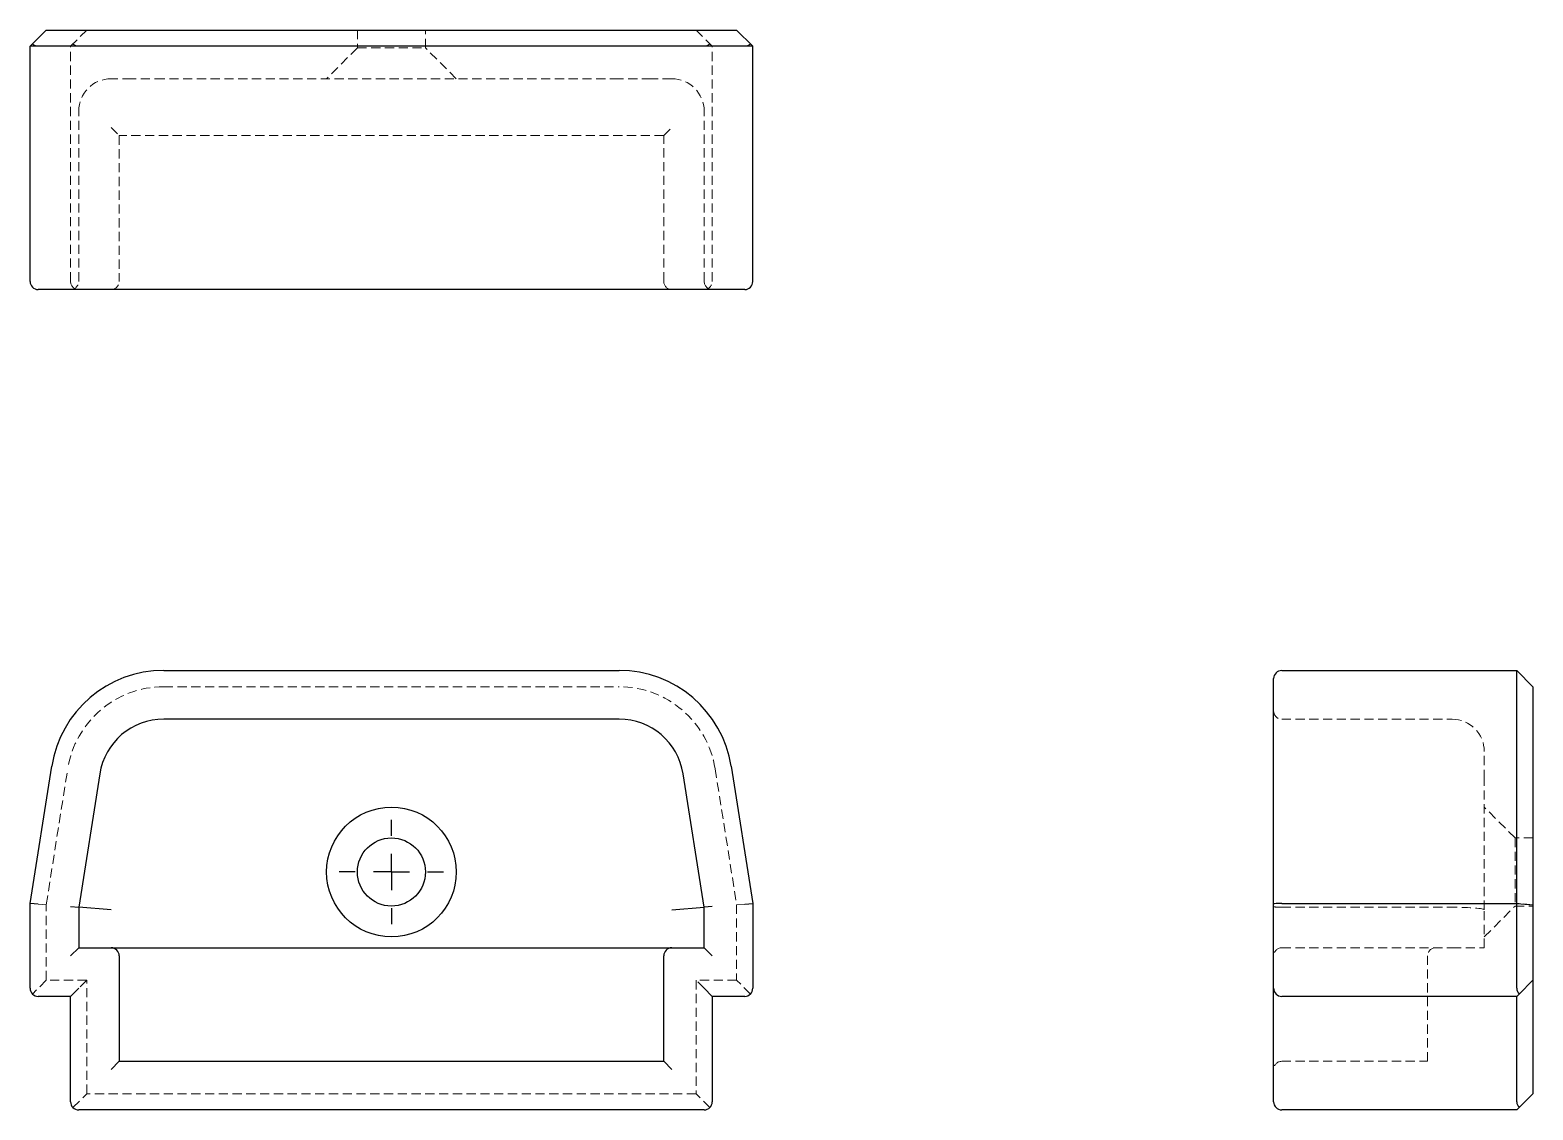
# Model space of a CAD drawing. Header units: millimetres. Extents: x 33 to 241, y 27 to 176.
import ezdxf

# ---------------------------------------------------------------- set-up
doc = ezdxf.new("R2010")
doc.units = ezdxf.units.MM
doc.linetypes.add('HIDDEN', pattern=[1.905, 1.27, -0.635])
doc.layers.add('10', color=7, linetype='Continuous')

# ---------------------------------------------------------------- blocks, each defined once
blk = doc.blocks.new('SW_CENTERMARKSYMBOL_0')
at = {"layer": '10', "color": 0}
for p, q in [((0, 5), (0, 7.21)), ((0, 0), (0, 2.5)), ((-5, 0), (-7.21, 0)), ((0, 0), (-2.5, 0)), ((0, 0), (0, -2.5)), ((0, 0), (2.5, 0)), ((5, 0), (7.21, 0)), ((0, -5), (0, -7.21))]:
    blk.add_line(p, q, dxfattribs=at)

msp = doc.modelspace()

# ---------------------------------------------------------------- linework, layer by layer
at = {"color": 7, "linetype": 'Continuous', "lineweight": 25}
for p, q in [((35.24, 175.94), (33, 173.7)), ((35.24, 175.94), (38.21, 175.94)), ((38.21, 175.94), (51.5, 175.94)), ((51.5, 175.94), (114.5, 175.94)), ((114.5, 175.94), (127.79, 175.94)), ((127.79, 175.94), (130.76, 175.94)), ((133, 173.7), (130.76, 175.94)), ((36, 173.7), (33, 173.7)), ((33, 141.18), (33, 173.7)), ((51.5, 173.7), (36, 173.7)), ((114.5, 173.7), (51.5, 173.7)), ((130, 173.7), (114.5, 173.7)), ((133, 173.7), (130, 173.7)), ((133, 141.18), (133, 173.7)), ((37.1, 140.06), (34.12, 140.06)), ((51.5, 140.06), (37.1, 140.06)), ((114.5, 140.06), (51.5, 140.06)), ((128.9, 140.06), (114.5, 140.06)), ((131.88, 140.06), (128.9, 140.06)), ((51.5, 87.38), (114.5, 87.38)), ((206.18, 87.38), (238.7, 87.38)), ((238.7, 74.14), (238.7, 87.38)), ((240.94, 85.14), (238.7, 87.38)), ((205.06, 73.96), (205.06, 86.26)), ((240.94, 85.14), (240.94, 73.79)), ((114.5, 80.65), (51.5, 80.65)), ((33, 55.17), (36, 74.14)), ((42.64, 73.09), (39.73, 54.65)), ((126.27, 54.65), (123.36, 73.09)), ((130, 74.14), (133, 55.17)), ((205.06, 55.09), (205.06, 73.96)), ((238.7, 55.17), (238.7, 74.14)), ((240.94, 73.79), (240.94, 55)), ((33, 43.44), (33, 55.17)), ((34.12, 55.09), (33, 55.17)), ((38.61, 54.73), (39.73, 54.65)), ((39.73, 54.65), (39.73, 49.04)), ((44.21, 54.29), (39.73, 54.65)), ((121.79, 54.29), (126.27, 54.65)), ((127.39, 54.73), (126.27, 54.65)), ((126.27, 49.04), (126.27, 54.65)), ((131.88, 55.09), (133, 55.17)), ((133, 55.17), (133, 43.44)), ((205.06, 43.44), (205.06, 55.09)), ((206.18, 55.17), (238.7, 55.17)), ((238.7, 55.17), (240.94, 55)), ((238.7, 43.44), (238.7, 55.17)), ((240.94, 55), (240.94, 44.56)), ((39.73, 49.04), (38.61, 47.92)), ((39.73, 49.04), (44.21, 49.04)), ((44.21, 49.04), (121.79, 49.04)), ((45.33, 47.92), (45.33, 33.35)), ((120.67, 33.35), (120.67, 47.92)), ((121.79, 49.04), (126.27, 49.04)), ((127.39, 47.92), (126.27, 49.04)), ((239.02, 42.64), (240.94, 44.56)), ((240.94, 44.56), (240.94, 28.86)), ((38.61, 42.31), (34.12, 42.31)), ((38.61, 42.31), (39.73, 43.44)), ((38.61, 27.74), (38.61, 42.31)), ((127.39, 42.31), (126.27, 43.44)), ((127.39, 42.31), (127.39, 27.74)), ((131.88, 42.31), (127.39, 42.31)), ((205.06, 27.74), (205.06, 43.44)), ((238.7, 42.31), (206.18, 42.31)), ((239.02, 42.64), (238.7, 42.31)), ((238.7, 27.74), (238.7, 42.31)), ((45.33, 33.35), (44.21, 32.22)), ((45.33, 33.35), (120.67, 33.35)), ((120.67, 33.35), (121.79, 32.22)), ((239.02, 26.95), (240.94, 28.86)), ((126.27, 26.62), (39.73, 26.62)), ((238.7, 26.62), (206.18, 26.62)), ((239.02, 26.95), (238.7, 26.62))]:
    msp.add_line(p, q, dxfattribs=at)
at = {"color": 7, "linetype": 'HIDDEN', "lineweight": 18}
for p, q in [((40.85, 175.94), (38.61, 173.7)), ((78.29, 175.94), (78.29, 173.47)), ((87.71, 173.47), (87.71, 175.94)), ((127.39, 173.7), (125.15, 175.94)), ((38.61, 141.18), (38.61, 173.7)), ((78.29, 173.47), (74.03, 169.21)), ((78.29, 173.47), (87.71, 173.47)), ((91.97, 169.21), (87.71, 173.47)), ((127.39, 141.18), (127.39, 173.7)), ((47.07, 169.21), (44.21, 169.21)), ((51.5, 169.21), (47.07, 169.21)), ((114.5, 169.21), (51.5, 169.21)), ((118.93, 169.21), (114.5, 169.21)), ((121.79, 169.21), (118.93, 169.21)), ((39.73, 141.18), (39.73, 164.73)), ((126.27, 141.18), (126.27, 164.73)), ((44.21, 162.48), (45.33, 161.36)), ((120.67, 161.36), (121.79, 162.48)), ((120.67, 161.36), (45.33, 161.36)), ((45.33, 161.36), (45.33, 141.18)), ((120.67, 141.18), (120.67, 161.36)), ((51.5, 85.14), (114.5, 85.14)), ((206.18, 80.65), (229.73, 80.65)), ((234.21, 72.39), (234.21, 76.17)), ((35.24, 55), (38.21, 73.79)), ((127.79, 73.79), (130.76, 55)), ((234.21, 54.29), (234.21, 72.39)), ((238.47, 64.23), (234.21, 68.49)), ((238.47, 64.23), (238.47, 54.81)), ((240.94, 64.23), (238.47, 64.23)), ((35.24, 55), (34.12, 55.09)), ((35.24, 44.56), (35.24, 55)), ((131.88, 55.09), (130.76, 55)), ((130.76, 55), (130.76, 44.56)), ((206.18, 54.65), (229.73, 54.65)), ((234.21, 50.55), (238.47, 54.81)), ((234.21, 49.04), (234.21, 54.29)), ((238.47, 54.81), (240.94, 54.81)), ((240.94, 55), (238.7, 55.17)), ((206.18, 49.04), (229.73, 49.04)), ((226.36, 33.35), (226.36, 47.92)), ((229.73, 49.04), (234.21, 49.04)), ((35.24, 44.56), (33.33, 42.64)), ((40.85, 44.56), (35.24, 44.56)), ((40.85, 44.56), (39.73, 43.44)), ((40.85, 28.86), (40.85, 44.56)), ((126.27, 43.44), (125.15, 44.56)), ((125.15, 44.56), (125.15, 28.86)), ((130.76, 44.56), (125.15, 44.56)), ((132.67, 42.64), (130.76, 44.56)), ((206.18, 33.35), (226.36, 33.35)), ((38.93, 26.95), (40.85, 28.86)), ((125.15, 28.86), (40.85, 28.86)), ((127.07, 26.95), (125.15, 28.86))]:
    msp.add_line(p, q, dxfattribs=at)
at = {"color": 7, "linetype": 'Continuous', "lineweight": 25}
for radius in [8.97, 4.71]:
    msp.add_circle((83, 59.52), radius, dxfattribs=at)
at = {"color": 7, "linetype": 'HIDDEN', "lineweight": 18}
for centre, radius, start, end in [((34.12, 174.82), 1.12, 225, 270), ((39.73, 174.82), 1.12, 225, 270), ((126.27, 174.82), 1.12, 270, 315), ((131.88, 174.82), 1.12, 270, 315), ((44.21, 164.73), 4.48, 90, 180), ((121.79, 164.73), 4.48, 0, 90), ((38.61, 141.18), 1.12, 270, 0), ((39.73, 141.18), 1.12, 180, 270), ((44.21, 141.18), 1.12, 270, 0), ((121.79, 141.18), 1.12, 180, 270), ((127.39, 141.18), 1.12, 180, 270), ((126.27, 141.18), 1.12, 270, 0), ((51.5, 71.69), 13.45, 90, 171.0178), ((114.5, 71.69), 13.45, 8.9822, 90), ((206.18, 81.78), 1.12, 180, 270), ((229.73, 76.17), 4.48, 360, 90), ((206.18, 47.92), 1.12, 90, 180), ((227.48, 47.92), 1.12, 90, 180), ((206.18, 32.22), 1.12, 90, 180)]:
    msp.add_arc(centre, radius, start, end, dxfattribs=at)
at = {"color": 7, "linetype": 'Continuous', "lineweight": 25}
for centre, radius, start, end in [((34.12, 141.18), 1.12, 180, 270), ((131.88, 141.18), 1.12, 270, 0), ((51.5, 71.69), 15.7, 90, 171.0178), ((114.5, 71.69), 15.7, 8.9822, 90), ((206.18, 86.26), 1.12, 90, 180), ((51.5, 71.69), 8.97, 89.9999, 171.018), ((114.5, 71.69), 8.97, 8.9819, 90.0001), ((44.21, 47.92), 1.12, 0, 90), ((121.79, 47.92), 1.12, 90, 180), ((34.12, 43.44), 1.12, 180, 270), ((131.88, 43.44), 1.12, 270, 0), ((206.18, 43.44), 1.12, 180, 270), ((239.82, 43.44), 1.12, 180, 225), ((39.73, 27.74), 1.12, 180, 270), ((126.27, 27.74), 1.12, 270, 0), ((206.18, 27.74), 1.12, 180, 270), ((239.82, 27.74), 1.12, 180, 225)]:
    msp.add_arc(centre, radius, start, end, dxfattribs=at)
msp.add_ellipse((206.18, 55.09), major_axis=(1.12, 0), ratio=0.078545, start_param=1.570796, end_param=3.141593, dxfattribs=at)
at = {"color": 7, "linetype": 'HIDDEN', "lineweight": 18}
for centre, major_axis, start_param, end_param in [((206.18, 54.73), (1.12, 0), 3.141593, 4.712389), ((229.73, 54.29), (4.48, 0), 0, 1.570796)]:
    msp.add_ellipse(centre, major_axis=major_axis, ratio=0.078545, start_param=start_param, end_param=end_param, dxfattribs=at)

# ---------------------------------------------------------------- block references
at = {"layer": '10'}
msp.add_blockref('SW_CENTERMARKSYMBOL_0', (83, 59.52), dxfattribs=at)

doc.saveas('drawing.dxf')
